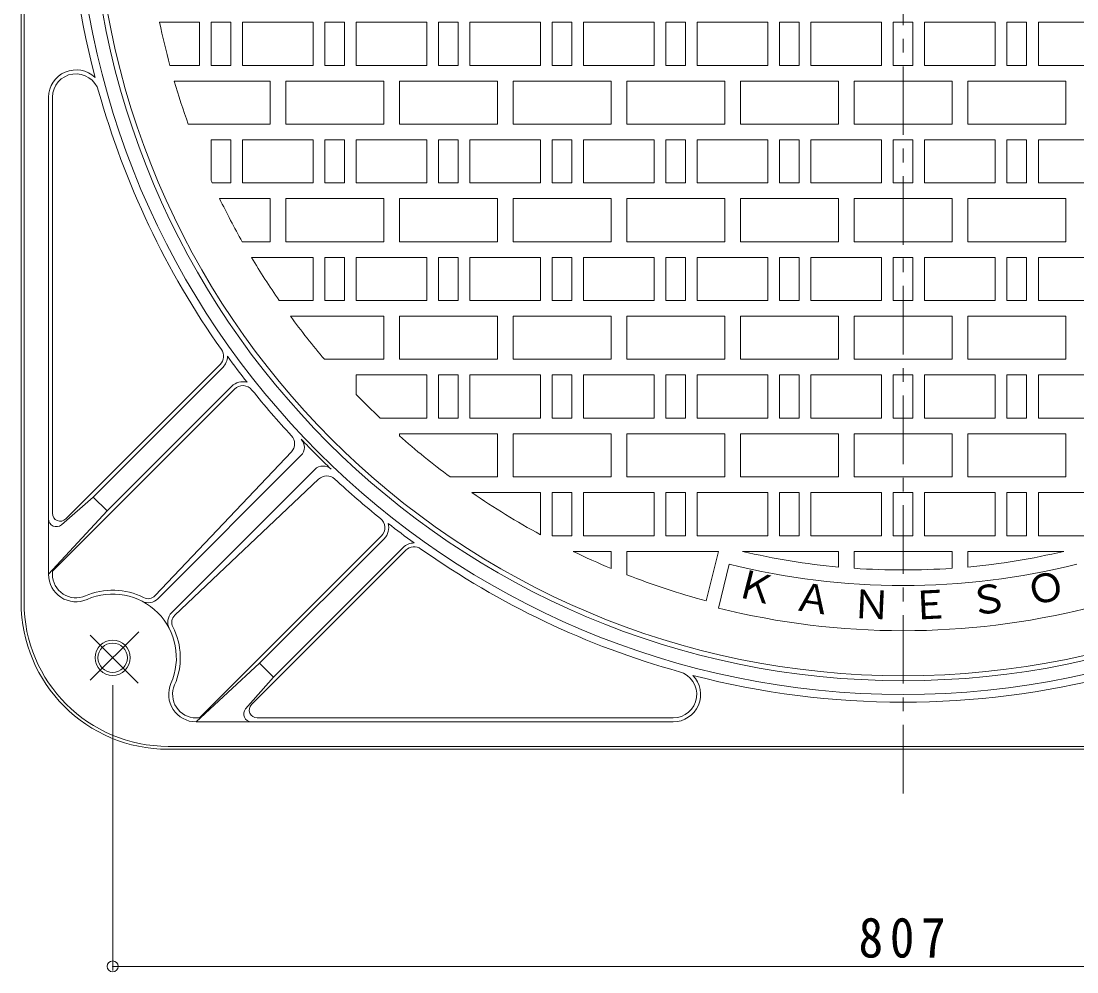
# Model space of a CAD drawing. Units: millimetres, scale not verified. Extents: x -1027 to 1330, y -947 to 943.
# Drawn here: x -964 to -425, y -133 to 353 of the extents above; entities that cross this region are included whole.
import ezdxf
from ezdxf.enums import TextEntityAlignment as Align

# ---------------------------------------------------------------- set-up
doc = ezdxf.new("R2010")
doc.units = ezdxf.units.MM
doc.header["$LTSCALE"] = 7
doc.header["$PDMODE"] = 32
doc.header["$PDSIZE"] = 5.6
doc.linetypes.add('CHAIN1', pattern=[8, 5, -1, 1, -1])
for name, color, linetype, lineweight in [('0-0_通り芯', 3, 'CHAIN1', 9), ('0-1_躯体', 2, 'Continuous', 9), ('0-2_仕上', 3, 'Continuous', 9), ('0-4_その他', 7, 'Continuous', 9)]:
    doc.layers.add(name, color=color, linetype=linetype, lineweight=lineweight)
doc.layers.add('0-F', color=7, linetype='Continuous')
doc.styles.add('ＭＳ ゴシック', font='')
doc.styles.get('ＭＳ ゴシック').set_extended_font_data('MS Gothic')

msp = doc.modelspace()

# ---------------------------------------------------------------- linework, layer by layer
at = {"layer": '0-0_通り芯'}
msp.add_line((-513.805, -41.422), (-513.805, 903.578), dxfattribs=at)
at = {"layer": '0-1_躯体'}
for p, q in [((-963.805, 56.078), (-963.805, 806.078)), ((-962.305, 56.078), (-962.305, 806.078)), ((-949.805, 70.361), (-949.805, 313.775)), ((-947.805, 101.487), (-947.805, 313.775)), ((-940.976, 98.659), (-862.258, 177.377)), ((-860.557, 176.25), (-926.988, 109.819)), ((-854.938, 164.898), (-947.805, 72.032)), ((-856.068, 166.597), (-919.917, 102.748)), ((-895.432, 59.502), (-825.917, 132.891)), ((-821.014, 130.94), (-894.014, 57.94)), ((-813.943, 123.869), (-886.943, 50.869)), ((-885.381, 49.451), (-811.992, 118.966)), ((-943.169, 95.644), (-926.988, 109.819)), ((-926.988, 109.819), (-919.917, 102.748)), ((-919.917, 102.748), (-949.805, 70.361)), ((-779.985, 89.945), (-872.851, -2.922)), ((-778.571, 88.53), (-842.135, 24.966)), ((-846.224, 3.907), (-767.506, 82.625)), ((-768.92, 84.039), (-835.064, 17.895)), ((-947.805, 70.361), (-947.805, 72.032)), ((-842.135, 24.966), (-874.522, -4.922)), ((-835.064, 17.895), (-842.135, 24.966)), ((-849.239, 1.714), (-835.064, 17.895)), ((-874.522, -2.922), (-872.851, -2.922)), ((-874.522, -4.922), (-631.108, -4.922)), ((-843.396, -2.922), (-631.108, -2.922)), ((-138.805, -17.422), (-888.805, -17.422)), ((-138.805, -18.922), (-888.805, -18.922))]:
    msp.add_line(p, q, dxfattribs=at)
at = {"layer": '0-1_躯体', "linetype": 'CHAIN1'}
for p, q in [((-903.801, 41.082), (-930.762, 14.121)), ((-928.619, 39.324), (-904.144, 14.848))]:
    msp.add_line(p, q, dxfattribs=at)
at = {"layer": '0-1_躯体'}
for centre, radius in [((-513.805, 431.078), 422), ((-513.805, 431.078), 415), ((-917.089, 27.794), 9), ((-917.089, 27.794), 7.5)]:
    msp.add_circle(centre, radius, dxfattribs=at)
for centre, radius, start, end in [((-513.805, 431.078), 426, 165.4222, 194.57781), ((-935.805, 313.775), 14, 46.06198, 180), ((-935.805, 313.775), 12, 15.53416, 180), ((-513.805, 431.078), 426, 195.53432, 215.27141), ((-866.501, 181.62), 6, 315, 35.27097), ((-866.501, 181.62), 8, 315, 359.9238), ((-513.805, 431.078), 425.5, 215.89465, 218.13083), ((-850.696, 160.655), 8, 74.10414, 135), ((-850.696, 160.655), 6, 38.75391, 135), ((-513.805, 431.078), 426, 218.75404, 222.89813), ((-830.273, 137.017), 6, 316.55321, 42.89851), ((-825.256, 135.183), 6, 315, 43.53372), ((-513.805, 431.078), 423.6, 223.53279, 226.46722), ((-809.7, 119.627), 6, 46.46628, 135), ((-807.866, 114.61), 6, 47.10149, 133.44679), ((-513.805, 431.078), 426, 227.10187, 231.24596), ((-945.805, 98.652), 4, 180, 311.21927), ((-943.805, 101.487), 4, 180, 314.99875), ((-784.228, 94.187), 6, 315, 51.24609), ((-784.228, 94.187), 8, 315, 15.89586), ((-513.805, 431.078), 425.5, 231.86917, 234.10535), ((-763.263, 78.382), 8, 90.0762, 135), ((-763.263, 78.382), 6, 54.72903, 135), ((-513.805, 431.078), 426, 234.72859, 254.4657), ((-935.805, 70.361), 14, 180, 293.73387), ((-935.805, 70.361), 12, 180, 293.73387), ((-917.089, 27.794), 34.5, 62.84593, 113.73376), ((-917.089, 27.794), 32.5, 336.26639, 113.73361), ((-899.062, 62.94), 5, 242.84657, 316.55304), ((-888.805, 56.078), 75, 180, 270), ((-888.805, 56.078), 73.5, 180, 270), ((-898.964, 62.89), 7, 242.68588, 315.00072), ((-881.993, 45.919), 7, 134.99928, 207.31412), ((-881.943, 45.821), 5, 133.44696, 207.15343), ((-917.089, 27.794), 34.5, 336.26624, 27.15416), ((-631.108, 9.078), 12, 270, 74.46584), ((-631.108, 9.078), 14, 270, 43.93802), ((-513.805, 431.078), 426, 255.42221, 284.57779), ((-874.522, 9.078), 14, 156.26613, 270), ((-874.522, 9.078), 12, 156.26613, 270), ((-846.231, -0.922), 4, 138.7809, 270), ((-843.396, 1.078), 4, 135.00125, 270)]:
    msp.add_arc(centre, radius, start, end, dxfattribs=at)
at = {"layer": '0-2_仕上'}
for p, q in [((-872.805, 352.078), (-893.166, 352.078)), ((-872.805, 330.078), (-872.805, 352.078)), ((-850.805, 352.078), (-814.805, 352.078)), ((-808.805, 352.078), (-808.805, 330.078)), ((-798.805, 352.078), (-808.805, 352.078)), ((-798.805, 330.078), (-798.805, 352.078)), ((-518.805, 352.078), (-518.805, 330.078)), ((-508.805, 352.078), (-518.805, 352.078)), ((-508.805, 352.078), (-508.805, 330.078)), ((-887.911, 330.078), (-872.805, 330.078)), ((-808.805, 330.078), (-798.805, 330.078)), ((-518.805, 330.078), (-508.805, 330.078)), ((-885.659, 322.078), (-836.805, 322.078)), ((-836.805, 300.078), (-836.805, 322.078)), ((-828.805, 322.078), (-828.805, 300.078)), ((-828.805, 322.078), (-778.805, 322.078)), ((-778.805, 300.078), (-778.805, 322.078)), ((-770.805, 322.078), (-770.805, 300.078)), ((-770.805, 322.078), (-720.805, 322.078)), ((-720.805, 300.078), (-720.805, 322.078)), ((-712.805, 322.078), (-712.805, 300.078)), ((-712.805, 322.078), (-662.805, 322.078)), ((-662.805, 322.078), (-662.805, 300.078)), ((-654.805, 322.078), (-654.805, 300.078)), ((-654.805, 322.078), (-604.805, 322.078)), ((-604.805, 300.078), (-604.805, 322.078)), ((-596.805, 322.078), (-596.805, 300.078)), ((-596.805, 322.078), (-546.805, 322.078)), ((-546.805, 300.078), (-546.805, 322.078)), ((-538.805, 322.078), (-538.805, 300.078)), ((-538.805, 322.078), (-488.805, 322.078)), ((-488.805, 322.078), (-488.805, 300.078)), ((-480.805, 300.078), (-480.805, 322.078)), ((-480.805, 322.078), (-430.805, 322.078)), ((-430.805, 322.078), (-430.805, 300.078)), ((-878.49, 300.078), (-836.805, 300.078)), ((-828.805, 300.078), (-778.805, 300.078)), ((-770.805, 300.078), (-720.805, 300.078)), ((-712.805, 300.078), (-662.805, 300.078)), ((-654.805, 300.078), (-604.805, 300.078)), ((-596.805, 300.078), (-546.805, 300.078)), ((-538.805, 300.078), (-488.805, 300.078)), ((-430.805, 300.078), (-480.805, 300.078)), ((-866.805, 292.078), (-866.805, 271.244)), ((-850.805, 292.078), (-814.805, 292.078)), ((-808.805, 292.078), (-808.805, 270.078)), ((-798.805, 292.078), (-808.805, 292.078)), ((-798.805, 270.078), (-798.805, 292.078)), ((-518.805, 292.078), (-518.805, 270.078)), ((-508.805, 292.078), (-518.805, 292.078)), ((-508.805, 292.078), (-508.805, 270.078)), ((-866.275, 270.078), (-856.805, 270.078)), ((-808.805, 270.078), (-798.805, 270.078)), ((-518.805, 270.078), (-508.805, 270.078)), ((-862.51, 262.078), (-836.805, 262.078)), ((-836.805, 240.078), (-836.805, 262.078)), ((-828.805, 262.078), (-828.805, 240.078)), ((-828.805, 262.078), (-778.805, 262.078)), ((-778.805, 240.078), (-778.805, 262.078)), ((-770.805, 262.078), (-770.805, 240.078)), ((-770.805, 262.078), (-720.805, 262.078)), ((-720.805, 240.078), (-720.805, 262.078)), ((-712.805, 262.078), (-712.805, 240.078)), ((-712.805, 262.078), (-662.805, 262.078)), ((-662.805, 262.078), (-662.805, 240.078)), ((-654.805, 262.078), (-654.805, 240.078)), ((-654.805, 262.078), (-604.805, 262.078)), ((-604.805, 240.078), (-604.805, 262.078)), ((-596.805, 262.078), (-596.805, 240.078)), ((-596.805, 262.078), (-546.805, 262.078)), ((-546.805, 240.078), (-546.805, 262.078)), ((-538.805, 262.078), (-538.805, 240.078)), ((-538.805, 262.078), (-488.805, 262.078)), ((-488.805, 262.078), (-488.805, 240.078)), ((-480.805, 262.078), (-430.805, 262.078)), ((-430.805, 262.078), (-430.805, 240.078)), ((-850.962, 240.078), (-836.805, 240.078)), ((-828.805, 240.078), (-778.805, 240.078)), ((-770.805, 240.078), (-720.805, 240.078)), ((-712.805, 240.078), (-662.805, 240.078)), ((-654.805, 240.078), (-604.805, 240.078)), ((-596.805, 240.078), (-546.805, 240.078)), ((-538.805, 240.078), (-488.805, 240.078)), ((-846.303, 232.078), (-814.805, 232.078)), ((-814.805, 210.078), (-814.805, 232.078)), ((-808.805, 232.078), (-808.805, 210.078)), ((-798.805, 232.078), (-808.805, 232.078)), ((-798.805, 210.078), (-798.805, 232.078)), ((-518.805, 232.078), (-518.805, 210.078)), ((-508.805, 232.078), (-518.805, 232.078)), ((-508.805, 232.078), (-508.805, 210.078)), ((-832.105, 210.078), (-814.805, 210.078)), ((-808.805, 210.078), (-798.805, 210.078)), ((-518.805, 210.078), (-508.805, 210.078)), ((-826.399, 202.078), (-778.805, 202.078)), ((-778.805, 180.078), (-778.805, 202.078)), ((-770.805, 202.078), (-770.805, 180.078)), ((-770.805, 202.078), (-720.805, 202.078)), ((-720.805, 180.078), (-720.805, 202.078)), ((-712.805, 202.078), (-712.805, 180.078)), ((-712.805, 202.078), (-662.805, 202.078)), ((-662.805, 202.078), (-662.805, 180.078)), ((-654.805, 202.078), (-654.805, 180.078)), ((-654.805, 202.078), (-604.805, 202.078)), ((-604.805, 180.078), (-604.805, 202.078)), ((-596.805, 202.078), (-596.805, 180.078)), ((-596.805, 202.078), (-546.805, 202.078)), ((-546.805, 180.078), (-546.805, 202.078)), ((-538.805, 202.078), (-538.805, 180.078)), ((-538.805, 202.078), (-488.805, 202.078)), ((-488.805, 202.078), (-488.805, 180.078)), ((-480.805, 202.078), (-430.805, 202.078)), ((-430.805, 202.078), (-430.805, 180.078)), ((-809.025, 180.078), (-778.805, 180.078)), ((-770.805, 180.078), (-720.805, 180.078)), ((-712.805, 180.078), (-662.805, 180.078)), ((-654.805, 180.078), (-604.805, 180.078)), ((-596.805, 180.078), (-546.805, 180.078)), ((-538.805, 180.078), (-488.805, 180.078)), ((-792.805, 172.078), (-792.805, 162.163)), ((-518.805, 172.078), (-518.805, 150.078)), ((-508.805, 172.078), (-518.805, 172.078)), ((-508.805, 172.078), (-508.805, 150.078)), ((-780.629, 150.078), (-756.805, 150.078)), ((-518.805, 150.078), (-508.805, 150.078)), ((-770.805, 142.078), (-720.805, 142.078)), ((-770.805, 142.078), (-770.805, 141.066)), ((-720.805, 120.078), (-720.805, 142.078)), ((-712.805, 142.078), (-712.805, 120.078)), ((-712.805, 142.078), (-662.805, 142.078)), ((-662.805, 142.078), (-662.805, 120.078)), ((-654.805, 142.078), (-654.805, 120.078)), ((-654.805, 142.078), (-604.805, 142.078)), ((-604.805, 120.078), (-604.805, 142.078)), ((-596.805, 142.078), (-596.805, 120.078)), ((-596.805, 142.078), (-546.805, 142.078)), ((-546.805, 120.078), (-546.805, 142.078)), ((-538.805, 142.078), (-538.805, 120.078)), ((-538.805, 142.078), (-488.805, 142.078)), ((-488.805, 142.078), (-488.805, 120.078)), ((-480.805, 120.078), (-480.805, 142.078)), ((-480.805, 142.078), (-430.805, 142.078)), ((-430.805, 142.078), (-430.805, 120.078)), ((-744.965, 120.078), (-720.805, 120.078)), ((-712.805, 120.078), (-662.805, 120.078)), ((-654.805, 120.078), (-604.805, 120.078)), ((-596.805, 120.078), (-546.805, 120.078)), ((-538.805, 120.078), (-488.805, 120.078)), ((-430.805, 120.078), (-480.805, 120.078)), ((-698.805, 112.078), (-733.794, 112.078)), ((-698.805, 90.592), (-698.805, 112.078)), ((-634.805, 112.078), (-634.805, 90.078)), ((-624.805, 112.078), (-634.805, 112.078)), ((-518.805, 112.078), (-518.805, 90.078)), ((-508.805, 112.078), (-518.805, 112.078)), ((-508.805, 112.078), (-508.805, 90.078)), ((-518.805, 90.078), (-508.805, 90.078)), ((-682.195, 82.078), (-662.805, 82.078)), ((-662.805, 82.078), (-662.805, 73.37)), ((-654.805, 82.078), (-654.805, 70.142)), ((-608.035, 82.078), (-654.805, 82.078)), ((-608.035, 82.078), (-614.326, 56.843)), ((-595.788, 82.078), (-546.805, 82.078)), ((-546.805, 74.1), (-546.805, 82.078)), ((-538.805, 82.078), (-488.805, 82.078)), ((-538.805, 82.078), (-538.805, 73.451)), ((-488.805, 82.078), (-488.805, 73.451)), ((-480.805, 74.1), (-480.805, 82.078)), ((-480.805, 82.078), (-431.822, 82.078)), ((-602.469, 75.465), (-608.033, 53.148))]:
    msp.add_line(p, q, dxfattribs=at)
for points in [[(-866.805, 352.078), (-866.805, 330.078), (-856.805, 330.078), (-856.805, 352.078)], [(-792.805, 352.078), (-792.805, 330.078), (-756.805, 330.078), (-756.805, 352.078)], [(-750.805, 352.078), (-750.805, 330.078), (-740.805, 330.078), (-740.805, 352.078)], [(-734.805, 352.078), (-734.805, 330.078), (-698.805, 330.078), (-698.805, 352.078)], [(-692.805, 352.078), (-692.805, 330.078), (-682.805, 330.078), (-682.805, 352.078)], [(-676.805, 352.078), (-676.805, 330.078), (-640.805, 330.078), (-640.805, 352.078)], [(-634.805, 352.078), (-634.805, 330.078), (-624.805, 330.078), (-624.805, 352.078)], [(-618.805, 352.078), (-618.805, 330.078), (-582.805, 330.078), (-582.805, 352.078)], [(-576.805, 352.078), (-576.805, 330.078), (-566.805, 330.078), (-566.805, 352.078)], [(-560.805, 352.078), (-560.805, 330.078), (-524.805, 330.078), (-524.805, 352.078)], [(-466.805, 352.078), (-466.805, 330.078), (-502.805, 330.078), (-502.805, 352.078)], [(-450.805, 352.078), (-450.805, 330.078), (-460.805, 330.078), (-460.805, 352.078)], [(-408.805, 352.078), (-408.805, 330.078), (-444.805, 330.078), (-444.805, 352.078)], [(-792.805, 292.078), (-792.805, 270.078), (-756.805, 270.078), (-756.805, 292.078)], [(-750.805, 292.078), (-750.805, 270.078), (-740.805, 270.078), (-740.805, 292.078)], [(-734.805, 292.078), (-734.805, 270.078), (-698.805, 270.078), (-698.805, 292.078)], [(-692.805, 292.078), (-692.805, 270.078), (-682.805, 270.078), (-682.805, 292.078)], [(-676.805, 292.078), (-676.805, 270.078), (-640.805, 270.078), (-640.805, 292.078)], [(-634.805, 292.078), (-634.805, 270.078), (-624.805, 270.078), (-624.805, 292.078)], [(-618.805, 292.078), (-618.805, 270.078), (-582.805, 270.078), (-582.805, 292.078)], [(-576.805, 292.078), (-576.805, 270.078), (-566.805, 270.078), (-566.805, 292.078)], [(-560.805, 292.078), (-560.805, 270.078), (-524.805, 270.078), (-524.805, 292.078)], [(-466.805, 292.078), (-466.805, 270.078), (-502.805, 270.078), (-502.805, 292.078)], [(-450.805, 292.078), (-450.805, 270.078), (-460.805, 270.078), (-460.805, 292.078)], [(-408.805, 292.078), (-408.805, 270.078), (-444.805, 270.078), (-444.805, 292.078)], [(-792.805, 232.078), (-792.805, 210.078), (-756.805, 210.078), (-756.805, 232.078)], [(-750.805, 232.078), (-750.805, 210.078), (-740.805, 210.078), (-740.805, 232.078)], [(-734.805, 232.078), (-734.805, 210.078), (-698.805, 210.078), (-698.805, 232.078)], [(-692.805, 232.078), (-692.805, 210.078), (-682.805, 210.078), (-682.805, 232.078)], [(-676.805, 232.078), (-676.805, 210.078), (-640.805, 210.078), (-640.805, 232.078)], [(-634.805, 232.078), (-634.805, 210.078), (-624.805, 210.078), (-624.805, 232.078)], [(-618.805, 232.078), (-618.805, 210.078), (-582.805, 210.078), (-582.805, 232.078)], [(-576.805, 232.078), (-576.805, 210.078), (-566.805, 210.078), (-566.805, 232.078)], [(-560.805, 232.078), (-560.805, 210.078), (-524.805, 210.078), (-524.805, 232.078)], [(-466.805, 232.078), (-466.805, 210.078), (-502.805, 210.078), (-502.805, 232.078)], [(-450.805, 232.078), (-450.805, 210.078), (-460.805, 210.078), (-460.805, 232.078)], [(-408.805, 232.078), (-408.805, 210.078), (-444.805, 210.078), (-444.805, 232.078)], [(-750.805, 172.078), (-750.805, 150.078), (-740.805, 150.078), (-740.805, 172.078)], [(-734.805, 172.078), (-734.805, 150.078), (-698.805, 150.078), (-698.805, 172.078)], [(-692.805, 172.078), (-692.805, 150.078), (-682.805, 150.078), (-682.805, 172.078)], [(-676.805, 172.078), (-676.805, 150.078), (-640.805, 150.078), (-640.805, 172.078)], [(-634.805, 172.078), (-634.805, 150.078), (-624.805, 150.078), (-624.805, 172.078)], [(-618.805, 172.078), (-618.805, 150.078), (-582.805, 150.078), (-582.805, 172.078)], [(-576.805, 172.078), (-576.805, 150.078), (-566.805, 150.078), (-566.805, 172.078)], [(-560.805, 172.078), (-560.805, 150.078), (-524.805, 150.078), (-524.805, 172.078)], [(-466.805, 172.078), (-466.805, 150.078), (-502.805, 150.078), (-502.805, 172.078)], [(-450.805, 172.078), (-450.805, 150.078), (-460.805, 150.078), (-460.805, 172.078)], [(-408.805, 172.078), (-408.805, 150.078), (-444.805, 150.078), (-444.805, 172.078)], [(-692.805, 112.078), (-692.805, 90.078), (-682.805, 90.078), (-682.805, 112.078)], [(-676.805, 112.078), (-676.805, 90.078), (-640.805, 90.078), (-640.805, 112.078)], [(-618.805, 112.078), (-618.805, 90.078), (-582.805, 90.078), (-582.805, 112.078)], [(-576.805, 112.078), (-576.805, 90.078), (-566.805, 90.078), (-566.805, 112.078)], [(-560.805, 112.078), (-560.805, 90.078), (-524.805, 90.078), (-524.805, 112.078)], [(-466.805, 112.078), (-466.805, 90.078), (-502.805, 90.078), (-502.805, 112.078)], [(-450.805, 112.078), (-450.805, 90.078), (-460.805, 90.078), (-460.805, 112.078)], [(-408.805, 112.078), (-408.805, 90.078), (-444.805, 90.078), (-444.805, 112.078)]]:
    msp.add_lwpolyline(points, close=True, dxfattribs=at)
for points in [[(-850.805, 352.078), (-850.805, 330.078), (-814.805, 330.078), (-814.805, 352.078)], [(-856.805, 270.078), (-856.805, 292.078), (-866.805, 292.078)], [(-850.805, 292.078), (-850.805, 270.078), (-814.805, 270.078), (-814.805, 292.078)], [(-430.805, 240.078), (-480.805, 240.078), (-480.805, 262.078)], [(-430.805, 180.078), (-480.805, 180.078), (-480.805, 202.078)], [(-756.805, 150.078), (-756.805, 172.078), (-792.805, 172.078)], [(-634.805, 90.078), (-624.805, 90.078), (-624.805, 112.078)]]:
    msp.add_lwpolyline(points, dxfattribs=at)
msp.add_circle((-513.805, 431.078), 412.5, dxfattribs=at)
for radius, start, end in [(387.5, 191.7634, 195.10838), (387.5, 196.33725, 199.75902), (387.5, 204.36044, 204.54982), (387.5, 205.85718, 209.5316), (387.5, 210.90047, 214.77277), (387.5, 216.22574, 220.37161), (387.5, 223.94551, 226.48235), (387.5, 228.45361, 233.37729), (387.5, 235.409, 241.48299), (387.5, 244.24301, 247.38625), (358.5, 256.78041, 264.71843), (358.5, 275.28157, 283.21959), (366.5, 256, 284), (387.5, 248.66187, 254.96492), (358.5, 266.00127, 273.99873), (389.5, 256, 284)]:
    msp.add_arc((-513.805, 431.078), radius, start, end, dxfattribs=at)
at = {"layer": '0-4_その他'}
for p, q in [((-917.089, -131.805), (-917.089, 13.794)), ((-110.52, -129.705), (-917.089, -129.705))]:
    msp.add_line(p, q, dxfattribs=at)
msp.add_point((-917.089, -129.705), dxfattribs=at)

# ---------------------------------------------------------------- texts
at = {"layer": '0-4_その他', "color": 2, "insert": (-536.555, -125.505), "char_height": 20.53, "attachment_point": 7, "style": 'ＭＳ ゴシック'}
msp.add_mtext('\\T1.27;\\W0.9;807', dxfattribs=at)
at = {"layer": '0-F', "style": 'ＭＳ ゴシック'}
for s, rotation, p in [('Ｋ', 345.833, (-601.382, 55.144)), ('Ｏ', 14.167, (-447.83, 49.692)), ('Ａ', 351.5, (-571.19, 47.97)), ('Ｓ', 8.5, (-478.454, 44.677)), ('Ｎ', 357.167, (-540.438, 43.812)), ('Ｅ', 2.833, (-509.425, 42.711))]:
    msp.add_text(s, height=14.66, rotation=rotation, dxfattribs=at).set_placement(p, align=Align.BOTTOM_LEFT)

doc.saveas('drawing.dxf')
